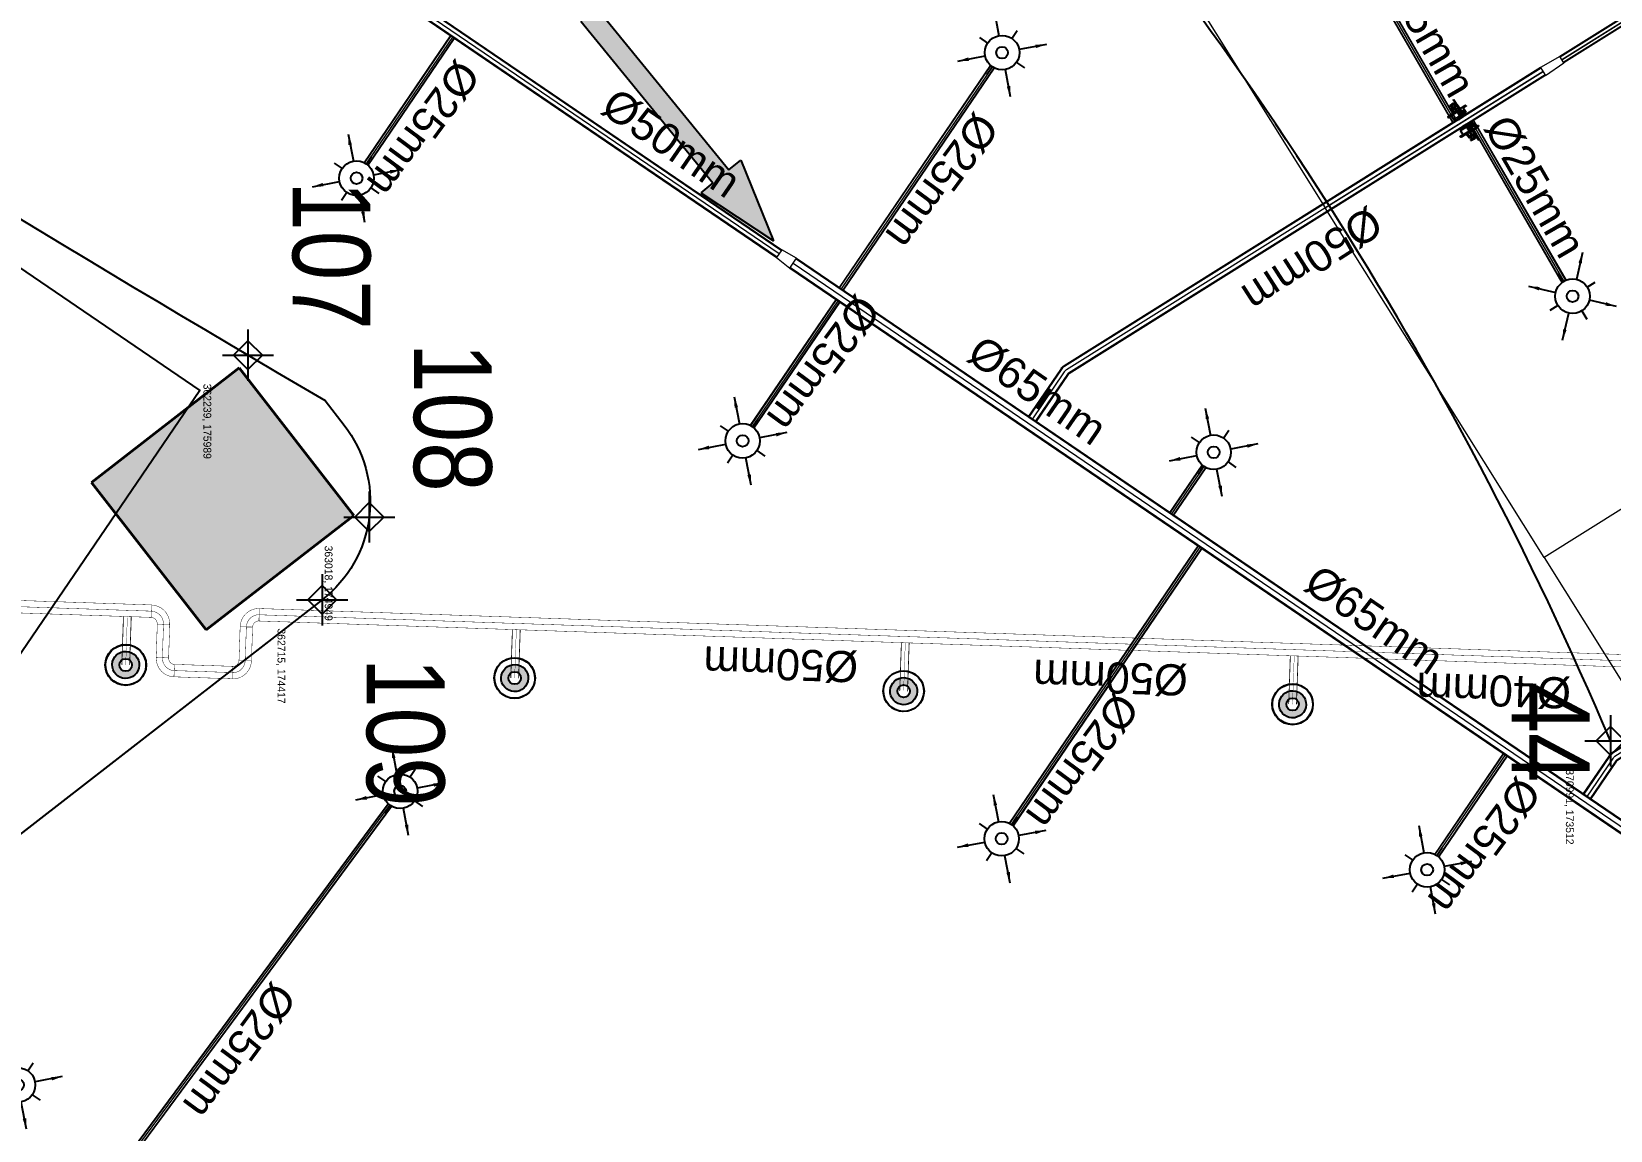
# Model space of a CAD drawing. Header units: inches. Extents: x 257070 to 799932, y -17980 to 269260.
# Drawn here: x 360849 to 370991, y 171008 to 178067 of the extents above; entities that cross this region are included whole.
import ezdxf

# ---------------------------------------------------------------- set-up
doc = ezdxf.new("R2010")
doc.units = ezdxf.units.IN
doc.header["$MEASUREMENT"] = 0
doc.header["$PDMODE"] = 99
doc.header["$PDSIZE"] = 100
for name, color, linetype, lineweight in [('0-AES-DIM', 7, 'Continuous', 5), ('0-AES-F-SPRINKLER PIPE', 10, 'Continuous', 15), ('0-aes-FF-Sprinkler Header', 5, 'Continuous', 0), ('07--DIM-2', 2, 'Continuous', 25), ('E--CONCRETE-4', 4, 'Continuous', 40), ('E--CONCRETE-SHADE', 253, 'Continuous', 20), ('Q--PARKING', 253, 'Continuous', 13)]:
    doc.layers.add(name, color=color, linetype=linetype, lineweight=lineweight)
for name, color, linetype in [('0-AES-F-SPRINKLER', 10, 'Continuous'), ('0-aes-ff Nozzel', 30, 'Continuous'), ('0-aes-water curtan pipe', 200, 'Continuous'), ('2 wheeler barrier', 170, 'Continuous'), ('basement1_AP$0$A-_ROAD----_E-_-', 2, 'Continuous'), ('DSP_MISCELANEOUS', 252, 'Continuous'), ('DSP_TREE CO-ORDINATES', 206, 'Continuous'), ('RETAIL', 40, 'Continuous'), ('ROAD', 8, 'Continuous')]:
    doc.layers.add(name, color=color, linetype=linetype)
doc.layers.add('CORE - G', color=7, linetype='Continuous', lineweight=9, true_color=0xf4e08b)
doc.styles.get("Standard").update_dxf_attribs({"font": 'arial.ttf'})
doc.styles.add('TEXT style 175', font='GOTHIC.TTF')
doc.styles.add('TEXT style 200', font='ARIALN.TTF')
doc.styles.add('TEXT style 75', font='ARIALN.TTF')
doc.dimstyles.new('75', dxfattribs={"dimscale": 1.5, "dimtxt": 200, "dimasz": 113, "dimexe": 113, "dimexo": 0, "dimgap": 25, "dimtad": 0, "dimdec": 0, "dimrnd": 5, "dimzin": 0, "dimdsep": 46, "dimtxsty": 'TEXT style 75', "dimblk": 'ARCHTICK', "dimcen": 0.09, "dimdle": 113, "dimclrd": 8, "dimclre": 8, "dimclrt": 256, "dimadec": 0, "dimazin": 0, "dimtfac": 1, "dimtdec": 0, "dimtofl": 0, "dimtmove": 1, "dimatfit": 3, "dimldrblk": 'OPEN90', "dimfxl": 0, "dimtolj": 1, "dimtzin": 0, "dimarcsym": 0})
doc.dimstyles.new('ISO-25', dxfattribs={"dimtxt": 2.5, "dimasz": 2.5, "dimexe": 1.25, "dimexo": 0.625, "dimtad": 1, "dimtxsty": 'Standard', "dimcen": 2.5, "dimadec": 0, "dimazin": 0, "dimtfac": 1, "dimtmove": 0, "dimatfit": 3, "dimfxl": 1, "dimarcsym": 0})

# ---------------------------------------------------------------- blocks, each defined once
blk = doc.blocks.new('_ArchTick')
at = {"color": 0, "linetype": 'ByBlock', "const_width": 0.15}
blk.add_lwpolyline([(-0.5, -0.5), (0.5, 0.5)], dxfattribs=at)
blk = doc.blocks.new('*D262')
at = {"layer": '07--DIM-2', "color": 251, "lineweight": -2, "ltscale": 1000, "transparency": 16777216}
for p, q in [((362336, 183080), (361016, 180993)), ((363331, 182317), (362180, 183045)), ((359014, 177828), (360334, 179915)), ((360129, 177256), (358979, 177984))]:
    blk.add_line(p, q, dxfattribs=at)
at = {"layer": 'DEFPOINTS', "color": 0, "ltscale": 1000, "transparency": 16777216}
for p in [(362276, 182984), (363331, 182317, 0), (360129, 177256, 0)]:
    blk.add_point(p, dxfattribs=at)
at = {"layer": '07--DIM-2', "color": 251, "lineweight": -2, "ltscale": 1000, "transparency": 16777216, "xscale": 350, "yscale": 350, "zscale": 350}
for p, rotation in [((362276, 182984), 57.68127634210262), ((359074, 177924), 237.6812763421026)]:
    blk.add_blockref('_ArchTick', p, dxfattribs=dict(at, rotation=rotation))
at = {"layer": '07--DIM-2', "ltscale": 1000, "transparency": 16777216, "insert": (360675, 180454), "char_height": 500, "attachment_point": 5, "rotation": 240, "style": 'TEXT style 75'}
blk.add_mtext('\\A1;6000', dxfattribs=at)
blk = doc.blocks.new('_Open90')
at = {"color": 0, "linetype": 'ByBlock', "lineweight": -2}
for p, q in [((-0.5, 0.5), (0, 0)), ((0, 0), (-1, 0)), ((0, 0), (-0.5, -0.5))]:
    blk.add_line(p, q, dxfattribs=at)
blk = doc.blocks.new('basement1_AP$0$AR-DIR-A')
h = blk.add_hatch()
h.set_pattern_fill('ANSI31', color=8)
h.paths.add_polyline_path([(158, -458), (26, -458), (26, -1800), (-74, -1800), (92, -2335), (258, -1800), (158, -1800)])
at = {"layer": 'DSP_MISCELANEOUS', "color": 8}
for p, q in [((158, -458), (26, -458)), ((26, -458), (26, -1800)), ((158, -458), (158, -1800)), ((26, -1800), (-74, -1800)), ((-74, -1800), (92, -2335)), ((258, -1800), (92, -2335)), ((158, -1800), (258, -1800))]:
    blk.add_line(p, q, dxfattribs=at)
blk = doc.blocks.new('*U469')
at = {"layer": 'DSP_TREE CO-ORDINATES', "color": 162}
for p, q in [((0, -329), (0, 329)), ((-329, 0), (329, 0))]:
    blk.add_line(p, q, dxfattribs=at)
at = {"layer": 'DSP_TREE CO-ORDINATES', "color": 162, "ltscale": 3.5}
blk.add_lwpolyline([(-185, 0), (0, 185), (185, 0), (0, -184), (-185, 0)], dxfattribs=at)
at = {"layer": 'DEFPOINTS', "style": 'TEXT style 175'}
blk.add_attdef('CORDINATE', (367, -572), '', height=100, dxfattribs=at)
at = {"layer": 'DSP_TREE CO-ORDINATES', "color": 164, "style": 'TEXT style 200'}
blk.add_attdef('NO.', (-739, -1267), '', height=1000, dxfattribs=at)
blk = doc.blocks.new('*U392')
at = {"layer": 'DSP_TREE CO-ORDINATES', "color": 162}
for p, q in [((0, -329), (0, 329)), ((-329, 0), (329, 0))]:
    blk.add_line(p, q, dxfattribs=at)
at = {"layer": 'DSP_TREE CO-ORDINATES', "color": 162, "ltscale": 3.5}
blk.add_lwpolyline([(-185, 0), (0, 185), (185, 0), (0, -184), (-185, 0)], dxfattribs=at)
at = {"layer": 'DEFPOINTS', "style": 'TEXT style 175'}
blk.add_attdef('CORDINATE', (367, -572), '', height=100, dxfattribs=at)
at = {"layer": 'DSP_TREE CO-ORDINATES', "color": 164, "style": 'TEXT style 200'}
blk.add_attdef('NO.', (-2236, 573), '', height=1000, dxfattribs=at)
blk = doc.blocks.new('*U393')
at = {"layer": 'DSP_TREE CO-ORDINATES', "color": 162}
for p, q in [((0, -329), (0, 329)), ((-329, 0), (329, 0))]:
    blk.add_line(p, q, dxfattribs=at)
at = {"layer": 'DSP_TREE CO-ORDINATES', "color": 162, "ltscale": 3.5}
blk.add_lwpolyline([(-185, 0), (0, 185), (185, 0), (0, -184), (-185, 0)], dxfattribs=at)
at = {"layer": 'DEFPOINTS', "style": 'TEXT style 175'}
blk.add_attdef('CORDINATE', (367, -572), '', height=100, dxfattribs=at)
at = {"layer": 'DSP_TREE CO-ORDINATES', "color": 164, "style": 'TEXT style 200'}
blk.add_attdef('NO.', (-2236, 573), '', height=1000, dxfattribs=at)
blk = doc.blocks.new('*U394')
at = {"layer": 'DSP_TREE CO-ORDINATES', "color": 162}
for p, q in [((0, -329), (0, 329)), ((-329, 0), (329, 0))]:
    blk.add_line(p, q, dxfattribs=at)
at = {"layer": 'DSP_TREE CO-ORDINATES', "color": 162, "ltscale": 3.5}
blk.add_lwpolyline([(-185, 0), (0, 185), (185, 0), (0, -184), (-185, 0)], dxfattribs=at)
at = {"layer": 'DEFPOINTS', "style": 'TEXT style 175'}
blk.add_attdef('CORDINATE', (367, -572), '', height=100, dxfattribs=at)
at = {"layer": 'DSP_TREE CO-ORDINATES', "color": 164, "style": 'TEXT style 200'}
blk.add_attdef('NO.', (747, 573), '', height=1000, dxfattribs=at)
blk = doc.blocks.new('A$C3CA070F1')
at = {"layer": '0-AES-F-SPRINKLER'}
h = blk.add_hatch(dxfattribs=at)
h.set_pattern_fill('ANSI31', color=3, scale=0.196883, angle=-34.2335, style=0)
h.set_pattern_definition([(100.766483, (49937.1607, 174049.7081), (1.474466316, 0.280375668), [])])
edge = h.paths.add_edge_path()
edge.add_line((-1, 85), (-1, 84))
edge.add_line((-1, 84), (-6, 84))
edge.add_ellipse((-7, 82), major_axis=(-1.42, -0.27), ratio=1, start_angle=257, end_angle=315)
edge.add_line((-8, 83), (-15, 72))
edge.add_ellipse((-12, 70), major_axis=(-4.25, -0.81), ratio=1, start_angle=-45, end_angle=45)
edge.add_line((-14, 66), (14, 47))
edge.add_line((14, 47), (13, 46))
edge.add_line((13, 46), (-15, 65))
edge.add_ellipse((-12, 70), major_axis=(-5.52, -1.05), ratio=1, start_angle=-45, end_angle=45, ccw=False)
edge.add_line((-16, 73), (-9, 84))
edge.add_ellipse((-7, 82), major_axis=(-2.69, -0.51), ratio=1, start_angle=257, end_angle=315, ccw=False)
edge.add_line((-6, 85), (-1, 85))
h = blk.add_hatch(dxfattribs=at)
h.set_pattern_fill('ANSI31', color=3, scale=0.196883, angle=-124.2335, style=0)
h.set_pattern_definition([(190.766483, (49937.1607, 174049.7081), (-0.280375668, 1.474466316), [])])
edge = h.paths.add_edge_path()
edge.add_line((-1, 54), (7, 48))
edge.add_line((7, 48), (8, 49))
edge.add_line((8, 49), (0, 55))
edge.add_ellipse((-2, 52), major_axis=(-0.69, 3.63), ratio=1, start_angle=315, end_angle=405)
edge.add_line((-6, 54), (-14, 41))
edge.add_ellipse((-11, 39), major_axis=(-0.69, 3.63), ratio=1, start_angle=45, end_angle=135)
edge.add_line((-13, 36), (-9, 33))
edge.add_ellipse((-10, 32), major_axis=(-0.27, 1.42), ratio=1, start_angle=225, end_angle=315, ccw=False)
edge.add_line((-9, 31), (-10, 30))
edge.add_line((-10, 30), (-8, 29))
edge.add_line((-8, 29), (-7, 30))
edge.add_ellipse((-10, 32), major_axis=(-3.3, -0.63), ratio=1, start_angle=135, end_angle=225)
edge.add_line((-8, 35), (-12, 38))
edge.add_ellipse((-11, 39), major_axis=(-1.75, -0.33), ratio=1, start_angle=-45, end_angle=45, ccw=False)
edge.add_line((-13, 40), (-4, 53))
edge.add_ellipse((-2, 52), major_axis=(-1.75, -0.33), ratio=1, start_angle=225, end_angle=315, ccw=False)
at = {"layer": '0-AES-F-SPRINKLER', "color": 3}
for p, q in [((-98, 39), (-97, 43)), ((-98, 38), (-98, 39)), ((-98, 39), (-98, 39)), ((-98, 39), (-98, 39)), ((-98, 37), (-98, 38)), ((-98, 38), (-98, 38)), ((-98, 38), (-98, 38)), ((-98, 38), (-98, 38)), ((-98, 38), (-98, 38)), ((-98, 38), (-98, 38)), ((-98, 38), (-98, 38)), ((-98, 38), (-98, 38)), ((-98, 38), (-98, 38)), ((-98, 38), (-98, 38)), ((-96, 37), (-98, 37)), ((-98, 37), (-98, 37)), ((-98, 37), (-98, 37)), ((-98, 37), (-98, 37)), ((-98, 37), (-98, 37)), ((-98, 37), (-98, 37)), ((-98, 37), (-98, 37)), ((-98, 37), (-98, 37)), ((-98, 37), (-98, 37)), ((-98, 37), (-98, 37)), ((-98, 37), (-98, 37)), ((-98, 37), (-98, 37)), ((-98, 37), (-98, 37)), ((-98, 37), (-98, 37)), ((-98, 37), (-98, 37)), ((-98, 37), (-98, 37)), ((-98, 37), (-98, 37)), ((-97, 37), (-98, 37)), ((-98, 37), (-98, 37)), ((-98, 37), (-98, 37)), ((-98, 37), (-98, 37)), ((-98, 37), (-98, 37)), ((-98, 37), (-98, 37)), ((-98, 37), (-98, 37)), ((-98, 37), (-98, 37)), ((-98, 37), (-98, 37)), ((-98, 37), (-98, 37)), ((-98, 37), (-98, 37)), ((-98, 37), (-98, 37)), ((-98, 37), (-98, 37)), ((-98, 37), (-98, 37)), ((-97, 45), (-79, 71)), ((-96, 40), (-97, 40)), ((-97, 40), (-97, 40)), ((-97, 40), (-97, 40)), ((-97, 40), (-97, 39)), ((-97, 39), (-97, 39)), ((-97, 39), (-97, 39)), ((-97, 39), (-97, 39)), ((-97, 39), (-97, 39)), ((-97, 39), (-97, 39)), ((-97, 39), (-97, 39)), ((-97, 39), (-97, 39)), ((-97, 39), (-97, 38)), ((-97, 38), (-97, 38)), ((-97, 38), (-97, 38)), ((-97, 38), (-97, 38)), ((-97, 38), (-97, 38)), ((-97, 38), (-97, 38)), ((-97, 38), (-97, 38)), ((-97, 38), (-97, 38)), ((-97, 38), (-97, 38)), ((-97, 38), (-97, 38)), ((-97, 38), (-97, 38)), ((-97, 38), (-97, 37)), ((-97, 37), (-97, 37)), ((-97, 37), (-97, 37)), ((-97, 37), (-97, 37)), ((-95, 46), (-96, 42)), ((-96, 42), (-96, 42)), ((-96, 42), (-96, 41)), ((-96, 41), (-96, 41)), ((-96, 41), (-96, 41)), ((-96, 41), (-96, 41)), ((-96, 41), (-96, 41)), ((-96, 41), (-96, 41)), ((-96, 41), (-96, 41)), ((-96, 41), (-96, 41)), ((-96, 41), (-96, 41)), ((-96, 41), (-96, 40)), ((-96, 40), (-96, 40)), ((-96, 40), (-96, 40)), ((-96, 40), (-96, 40)), ((-96, 40), (-96, 40)), ((-95, 37), (-96, 37)), ((-96, 37), (-96, 37)), ((-96, 37), (-96, 37)), ((-96, 37), (-96, 37)), ((-96, 37), (-96, 37)), ((-94, 38), (-95, 38)), ((-95, 38), (-95, 38)), ((-95, 38), (-95, 38)), ((-95, 38), (-95, 38)), ((-95, 38), (-95, 38)), ((-95, 38), (-95, 38)), ((-95, 38), (-95, 38)), ((-95, 38), (-95, 38)), ((-95, 38), (-95, 38)), ((-95, 38), (-95, 37)), ((-95, 37), (-95, 37)), ((-95, 37), (-95, 37)), ((-95, 37), (-95, 37)), ((-95, 37), (-95, 37)), ((-95, 37), (-95, 37)), ((-95, 37), (-95, 37)), ((-95, 37), (-95, 37)), ((-95, 37), (-95, 37)), ((-95, 37), (-95, 37)), ((-95, 37), (-95, 37)), ((-95, 37), (-95, 37)), ((-95, 37), (-95, 37)), ((-95, 37), (-95, 37)), ((-95, 37), (-95, 37)), ((-95, 37), (-95, 37)), ((-95, 37), (-95, 37)), ((-94, 88), (-93, 90)), ((-72, 73), (-94, 88)), ((-94, 43), (-94, 48)), ((-93, 43), (-94, 43)), ((-94, 43), (-94, 43)), ((-94, 43), (-94, 43)), ((-94, 43), (-94, 43)), ((-94, 43), (-94, 43)), ((-94, 43), (-94, 41)), ((-94, 43), (-94, 43)), ((-94, 43), (-94, 43)), ((-94, 43), (-94, 43)), ((-94, 43), (-94, 43)), ((-94, 43), (-94, 43)), ((-94, 43), (-94, 43)), ((-94, 43), (-94, 43)), ((-94, 43), (-94, 43)), ((-94, 43), (-94, 43)), ((-94, 43), (-94, 43)), ((-94, 43), (-94, 43)), ((-94, 41), (-94, 41)), ((-94, 41), (-94, 41)), ((-94, 41), (-94, 41)), ((-94, 41), (-94, 41)), ((-94, 41), (-94, 41)), ((-94, 41), (-94, 41)), ((-94, 41), (-94, 41)), ((-94, 41), (-94, 40)), ((-94, 40), (-94, 40)), ((-94, 40), (-94, 40)), ((-94, 40), (-94, 40)), ((-94, 40), (-94, 40)), ((-94, 40), (-94, 40)), ((-94, 40), (-94, 40)), ((-94, 40), (-94, 40)), ((-94, 40), (-94, 39)), ((-94, 39), (-94, 39)), ((-94, 39), (-94, 39)), ((-94, 39), (-94, 39)), ((-94, 39), (-94, 39)), ((-94, 39), (-94, 39)), ((-94, 39), (-94, 39)), ((-94, 39), (-94, 39)), ((-94, 39), (-94, 38)), ((-93, 90), (-59, 67)), ((-93, 47), (-93, 49)), ((-91, 47), (-93, 43)), ((-93, 46), (-93, 47)), ((-92, 46), (-93, 46)), ((-93, 46), (-93, 46)), ((-93, 46), (-93, 46)), ((-93, 46), (-93, 46)), ((-93, 46), (-93, 46)), ((-93, 46), (-93, 46)), ((-93, 46), (-93, 46)), ((-93, 46), (-93, 46)), ((-93, 46), (-93, 46)), ((-93, 46), (-93, 46)), ((-93, 46), (-93, 46)), ((-93, 46), (-93, 46)), ((-93, 46), (-93, 46)), ((-93, 46), (-93, 46)), ((-93, 46), (-93, 46)), ((-93, 46), (-93, 46)), ((-93, 46), (-93, 46)), ((-93, 46), (-93, 46)), ((-93, 46), (-93, 46)), ((-93, 46), (-93, 46)), ((-91, 42), (-93, 43)), ((-93, 43), (-93, 43)), ((-93, 43), (-93, 43)), ((-93, 43), (-93, 43)), ((-93, 43), (-93, 43)), ((-93, 43), (-93, 43)), ((-93, 43), (-93, 43)), ((-93, 43), (-93, 43)), ((-93, 43), (-93, 43)), ((-93, 43), (-93, 43)), ((-93, 43), (-93, 43)), ((-93, 43), (-93, 43)), ((-93, 43), (-93, 43)), ((-93, 43), (-93, 43)), ((-93, 43), (-93, 43)), ((-93, 43), (-93, 43)), ((-93, 43), (-93, 43)), ((-93, 43), (-93, 43)), ((-93, 43), (-93, 43)), ((-93, 43), (-93, 43)), ((-93, 43), (-93, 43)), ((-93, 43), (-93, 43)), ((-93, 43), (-93, 43)), ((-85, 66), (-92, 55)), ((-90, 50), (-92, 46)), ((-92, 46), (-92, 46)), ((-92, 46), (-92, 46)), ((-92, 46), (-92, 46)), ((-92, 46), (-92, 46)), ((-92, 46), (-92, 46)), ((-90, 47), (-91, 47)), ((-90, 43), (-91, 42)), ((-91, 42), (-91, 42)), ((-91, 42), (-91, 42)), ((-91, 42), (-91, 42)), ((-91, 42), (-91, 42)), ((-91, 42), (-91, 42)), ((-91, 42), (-91, 42)), ((-91, 42), (-91, 42)), ((-91, 42), (-91, 42)), ((-91, 42), (-91, 42)), ((-91, 42), (-91, 42)), ((-91, 42), (-91, 42)), ((-91, 42), (-91, 42)), ((-91, 42), (-91, 42)), ((-91, 42), (-91, 42)), ((-91, 42), (-91, 42)), ((-88, 57), (-90, 49)), ((-89, 54), (-90, 51)), ((-90, 50), (-90, 50)), ((-88, 47), (-90, 43)), ((-90, 47), (-88, 47)), ((-90, 43), (-90, 43)), ((-90, 43), (-90, 43)), ((-90, 43), (-90, 43)), ((-89, 55), (-89, 55)), ((-88, 46), (-88, 47)), ((-87, 59), (-87, 59)), ((-87, 59), (-87, 59)), ((-86, 57), (-87, 49)), ((-87, 49), (-83, 28)), ((-85, 58), (-85, 58)), ((-77, 43), (-85, 49)), ((-83, 28), (-60, 9)), ((-77, 70), (-82, 63)), ((-80, 66), (-82, 67)), ((-45, 31), (-81, -23)), ((-78, 63), (-80, 65)), ((-79, 71), (-77, 70)), ((-71, 26), (-79, 31)), ((-57, 13), (-79, 28)), ((-70, 64), (-78, 63)), ((-78, -29), (-40, 27)), ((-69, 55), (-75, 59)), ((-66, 54), (-74, 42)), ((-74, 42), (-71, 26)), ((-73, 44), (-71, 43)), ((-69, 47), (-72, 43)), ((-71, 43), (-70, 43)), ((-71, 26), (-55, 15)), ((-70, 43), (-66, 49)), ((-66, 50), (-68, 52)), ((-61, 65), (-67, 69)), ((-62, 66), (-67, 65)), ((-50, 57), (-66, 54)), ((-66, 49), (-66, 50)), ((-47, 28), (-63, 40)), ((-59, 67), (-61, 65)), ((-57, 67), (-60, 66)), ((-60, 44), (-42, 32)), ((-50, 57), (-58, 62)), ((-19, 46), (-57, 67)), ((-17, 37), (-55, 63)), ((-29, 42), (-50, 57)), ((-13, 9), (-45, 31)), ((-36, 42), (-44, 30)), ((-43, 33), (-35, 46)), ((-39, -30), (-13, 9)), ((-37, 25), (-28, 38)), ((-35, 41), (-36, 42)), ((-32, 32), (-35, 39)), ((-30, 52), (-16, 73)), ((-29, 20), (-17, 37)), ((-28, 38), (-26, 40)), ((-21, 32), (-28, 37)), ((-23, 16), (-12, 33)), ((-1, 26), (-23, -9)), ((-22, 15), (-12, 31)), ((-9, 32), (-21, 14)), ((2, 24), (-20, -11)), ((-20, -8), (-1, 22)), ((-17, 37), (-19, 46)), ((-19, 13), (-10, 29)), ((-7, 30), (-18, 12)), ((-17, 37), (-17, 37)), ((4, 22), (-17, -13)), ((-17, -10), (1, 20)), ((-16, 73), (-9, 84)), ((-16, 11), (-7, 27)), ((-8, 83), (-15, 72)), ((13, 46), (-15, 65)), ((-4, 28), (-15, 10)), ((-1, 84), (-14, 66)), ((-14, 66), (14, 47)), ((-6, 54), (-14, 41)), ((-12, 33), (-14, 33)), ((-14, -15), (7, 20)), ((-14, -12), (4, 18)), ((-13, 40), (-4, 53)), ((-13, 36), (-9, 33)), ((-13, 9), (-4, 24)), ((-2, 34), (-12, 41)), ((-8, 35), (-12, 38)), ((-12, 31), (-12, 33)), ((-9, 32), (-12, 31)), ((7, 16), (-11, -13)), ((-10, 29), (-9, 32)), ((-9, 31), (-10, 30)), ((-7, 30), (-10, 29)), ((-10, 30), (-8, 29)), ((9, 17), (-10, -14)), ((-9, -13), (9, 13)), ((-8, 29), (-7, 30)), ((8, 49), (-7, 27)), ((-7, 27), (-7, 30)), ((-4, 28), (-7, 27)), ((-6, 85), (-1, 85)), ((-1, 84), (-6, 84)), ((5, 44), (-5, 51)), ((-4, 24), (-4, 28)), ((-1, 26), (-4, 24)), ((-1, 85), (-1, 84)), ((-1, 54), (7, 48)), ((13, 46), (-1, 25)), ((-1, 22), (-1, 26)), ((2, 24), (-1, 22)), ((8, 49), (0, 55)), ((1, 20), (2, 24)), ((4, 22), (1, 20)), ((4, 18), (4, 22)), ((7, 20), (4, 18)), ((7, 48), (8, 49)), ((7, 16), (7, 20)), ((9, 17), (7, 16)), ((9, 15), (9, 17)), ((14, 47), (13, 46)), ((-82, -25), (-80, -30)), ((-80, -30), (-78, -29)), ((-66, -11), (-39, -30)), ((-23, -7), (-23, -9)), ((-23, -9), (-20, -8)), ((-20, -8), (-20, -11)), ((-20, -11), (-17, -10)), ((-17, -10), (-17, -13)), ((-17, -13), (-14, -12)), ((-14, -12), (-14, -15)), ((-14, -15), (-11, -13)), ((-11, -13), (-11, -14)), ((-11, -14), (-11, -14))]:
    blk.add_line(p, q, dxfattribs=at)
for centre, major_axis, start_param, end_param in [((-95, 43), (-0.41, 2.13), 0.784914, 1.034983), ((-95, 43), (-2.74, -0.52), -0.560204, -0.324923), ((-93, 46), (-0.51, 2.68), 0.787914, 1.247507), ((-93, 48), (-1.75, -0.33), -0.775969, -0.160442), ((-91, 54), (-0.29, 1.52), 0.785398, 2.356194), ((-92, 49), (-0.33, 1.74), 0.791774, 1.412986), ((-89, 55), (-0.103, 0.54), 0.916881, 1.969618), ((-93, 51), (-3.09, -0.59), 2.526084, 2.789089), ((-95, 50), (-5.72, -1.09), 2.374727, 2.798549), ((-91, 55), (-0.33, 1.74), 4.197625, 4.773282), ((-84, 57), (-3.79, -0.72), -0.784768, -0.363877), ((-93, 50), (-5.72, -1.09), 2.377207, 2.798549), ((-80, 54), (-1.57, 8.26), 0.010205, 0.785398), ((-84, 56), (-0.35, 1.85), 0.785501, 1.132999), ((-83, 65), (-1.52, -0.29), 3.926991, 5.497787), ((-80, 54), (-5.9, -1.12), 4.155645, 5.497787), ((-80, 54), (-8.26, -1.57), 4.155621, 4.722594), ((-75, 68), (-8.26, -1.57), 1.014052, 3.151797), ((-75, 63), (-2.79, -0.53), -0.113999, 0.093951), ((-75, 68), (-1.12, 5.9), 2.584882, 5.497787), ((-75, 46), (-0.53, 2.79), 2.356194, 3.926991), ((-75, 68), (-1.57, 8.26), 4.722594, 5.497787), ((-70, 53), (-2.79, -0.53), 2.356194, 3.926991), ((-65, 44), (-3.72, -0.71), -0.403281, 1.321745), ((-65, 44), (-0.71, 3.72), 4.96144, 6.686466), ((-65, 37), (-0.56, 2.96), 5.497794, 6.034125), ((-59, 47), (-2.96, -0.56), 0.24906, 0.785391), ((-60, 60), (-2.83, -0.54), 3.926991, 4.712389), ((-33, 40), (-0.45, 2.36), 0.803442, 1.867502), ((-30, 39), (-2.79, -0.53), 2.356194, 3.926991), ((-24, 39), (-0.53, 2.79), 5.497787, 7.068583), ((-12, 70), (-5.52, -1.05), -0.785398, 0.785398), ((-15, 35), (-0.54, 2.83), 0.785398, 3.403392), ((-12, 70), (-4.25, -0.81), -0.785398, 0.785398), ((-11, 39), (-0.69, 3.63), 0.785398, 2.356194), ((-11, 39), (-1.75, -0.33), -0.785398, 0.785398), ((-7, 82), (-2.69, -0.51), 4.485496, 5.497787), ((-10, 32), (-0.27, 1.42), 3.926991, 5.497787), ((-7, 82), (-1.42, -0.27), 4.485496, 5.497787), ((-10, 32), (-3.3, -0.63), 2.356194, 3.926991), ((-2, 52), (-0.69, 3.63), 5.497787, 7.068583), ((-2, 52), (-1.75, -0.33), 3.926991, 5.497787), ((6, 14), (-0.54, 2.83), 3.926991, 4.712389), ((-79, -24), (-0.51, 2.69), 0.785398, 1.797689), ((-11, -11), (-2.83, -0.54), 1.570796, 2.356194)]:
    blk.add_ellipse(centre, major_axis=major_axis, ratio=1, start_param=start_param, end_param=end_param, dxfattribs=at)
at = {"layer": '0-AES-F-SPRINKLER', "color": 3, "extrusion": (0, 0, -1)}
for centre, major_axis, start_param, end_param in [((-86, 47), (-0.53, 2.79), -0.113999, 0.785398), ((-77, 34), (-0.54, 2.83), 3.926991, 4.712389)]:
    blk.add_ellipse(centre, major_axis=major_axis, ratio=1, start_param=start_param, end_param=end_param, dxfattribs=at)
blk = doc.blocks.new('*U701')
at = {"layer": '0-aes-FF-Sprinkler Header', "color": 1, "const_width": 5}
for points in [[(12087231, -3664419), (12087541, -3664419)], [(12087231, -3664469), (12087541, -3664469)]]:
    blk.add_lwpolyline(points, dxfattribs=at)
at = {"layer": '0-aes-FF-Sprinkler Header', "color": 8, "const_width": 2}
blk.add_lwpolyline([(12087231, -3664444), (12087541, -3664444)], dxfattribs=at)
blk = doc.blocks.new('Nozzel')
at = {"transparency": 33554585}
h = blk.add_hatch(color=30, dxfattribs=at)
h.dxf.hatch_style = 1
edge = h.paths.add_edge_path()
edge.add_ellipse((-1664094, 224269), major_axis=(0.9, 87), ratio=1, start_angle=0, end_angle=360)
edge = h.paths.add_edge_path(flags=16)
edge.add_arc((-1664094, 224269), 40, 0, 360)
blk.add_circle((-1664094, 224269), 40)
at = {"layer": '0-AES-F-SPRINKLER', "color": 13}
blk.add_circle((-1664094, 224269), 131, dxfattribs=at)
for major_axis, start_param, end_param in [((1, 130), 1.575618, 7.858803), ((0.9, 87), 1.580914353715009, 7.864099660894595)]:
    blk.add_ellipse((-1664094, 224269), major_axis=major_axis, ratio=1, start_param=start_param, end_param=end_param, dxfattribs=at)
at = {"layer": '0-AES-F-SPRINKLER PIPE', "lineweight": 30, "rotation": 180}
blk.add_blockref('*U701', (10423137, -3440175), dxfattribs=at)
blk = doc.blocks.new('*U717')
at = {"layer": '0-AES-F-SPRINKLER PIPE', "color": 200, "lineweight": 30, "const_width": 2.67}
for points in [[(-1770300, 113434), (-1770300, 101229)], [(-1770220, 113434), (-1770220, 101229)]]:
    blk.add_lwpolyline(points, dxfattribs=at)
at = {"layer": '0-AES-F-SPRINKLER PIPE', "color": 252, "lineweight": 30, "const_width": 2.67}
blk.add_lwpolyline([(-1770260, 113434), (-1770260, 101229)], dxfattribs=at)
blk = doc.blocks.new('*U721')
at = {"layer": '0-AES-F-SPRINKLER PIPE', "color": 200, "lineweight": 30, "const_width": 2.67}
for points in [[(-1770300, 101613), (-1770300, 101229)], [(-1770220, 101613), (-1770220, 101229)]]:
    blk.add_lwpolyline(points, dxfattribs=at)
at = {"layer": '0-AES-F-SPRINKLER PIPE', "color": 252, "lineweight": 30, "const_width": 2.67}
blk.add_lwpolyline([(-1770260, 101613), (-1770260, 101229)], dxfattribs=at)
blk = doc.blocks.new('*U719')
at = {"layer": '0-AES-F-SPRINKLER PIPE', "color": 200, "lineweight": 30, "const_width": 2.67}
for points in [[(-1770300, 101446), (-1770300, 101230)], [(-1770220, 101446), (-1770220, 101230)]]:
    blk.add_lwpolyline(points, dxfattribs=at)
at = {"layer": '0-AES-F-SPRINKLER PIPE', "color": 252, "lineweight": 30, "const_width": 2.67}
blk.add_lwpolyline([(-1770260, 101446), (-1770260, 101230)], dxfattribs=at)
blk = doc.blocks.new('A$C3B671B2F')
at = {"layer": '0-AES-F-SPRINKLER PIPE', "color": 200, "lineweight": 30, "const_width": 2.67}
for points in [[(1, 1, -0.414214), (121, 121, -0.414214)], [(81, 1, -0.414214), (121, 41, -0.414214)]]:
    blk.add_lwpolyline(points, format="xyb", dxfattribs=at)
for points in [[(121, 41), (121, 121)], [(81, 1), (1, 1)]]:
    blk.add_lwpolyline(points, dxfattribs=at)
at = {"layer": '0-AES-F-SPRINKLER PIPE', "color": 252, "lineweight": 30, "const_width": 2.67}
blk.add_lwpolyline([(41, 1, -0.414214), (121, 81)], format="xyb", dxfattribs=at)
blk = doc.blocks.new('*U720')
at = {"layer": '0-AES-F-SPRINKLER PIPE', "color": 200, "lineweight": 30, "const_width": 2.67}
for points in [[(-1770300, 101447), (-1770300, 101230)], [(-1770220, 101447), (-1770220, 101230)]]:
    blk.add_lwpolyline(points, dxfattribs=at)
at = {"layer": '0-AES-F-SPRINKLER PIPE', "color": 252, "lineweight": 30, "const_width": 2.67}
blk.add_lwpolyline([(-1770260, 101447), (-1770260, 101230)], dxfattribs=at)
blk = doc.blocks.new('*U603')
at = {"layer": '0-AES-F-SPRINKLER'}
for p, q in [((171672, 56809), (171672, 56871)), ((171562, 56699), (171500, 56699)), ((171783, 56699), (171845, 56699)), ((171672, 56588), (171672, 56526))]:
    blk.add_line(p, q, dxfattribs=at)
for radius in [111, 37.8]:
    blk.add_circle((171672, 56699), radius, dxfattribs=at)
at = {"layer": '0-AES-F-SPRINKLER PIPE'}
for points, override in [([(171468, 56903), (171594, 56777)], {"dimasz": 70, "dimtad": 0, "dimfxl": 13, "dimarcsym": 1}), ([(171877, 56903), (171751, 56777)], {"dimasz": 70, "dimtad": 0, "dimfxl": 13, "dimarcsym": 1}), ([(171468, 56494), (171594, 56620)], {"dimasz": 70, "dimtad": 0, "dimfxl": 13, "dimarcsym": 1}), ([(171877, 56494), (171751, 56620)], {"dimasz": 70, "dimgap": 0.625, "dimtad": 0, "dimfxl": 13, "dimarcsym": 1})]:
    blk.add_leader(points, dimstyle='ISO-25', override=override, dxfattribs=at)

msp = doc.modelspace()

# ---------------------------------------------------------------- hatches: boundary and pattern name
at = {"layer": 'E--CONCRETE-SHADE', "ltscale": 3.5}
h = msp.add_hatch(color=8, dxfattribs=at)
h.dxf.hatch_style = 1
h.paths.add_polyline_path([(361234, 175171.3), (361969.7, 174223.3), (362917.7, 174959.1), (362182, 175907.1)])

# ---------------------------------------------------------------- linework, layer by layer
at = {"layer": '0-AES-F-SPRINKLER PIPE', "ltscale": 1000}
for p, q in [((362985.2, 177224.5, 0), (363540.7, 178040.9, 0)), ((362987.9, 177223.1, 0), (363543.2, 178039.2, 0)), ((362998.6, 177216.6, 0), (363553.6, 178032.2, 0)), ((363008.5, 177209, 0), (363563.9, 178025.2, 0)), ((363010.8, 177207, 0), (363566.4, 178023.5, 0)), ((366038.7, 176424.1, 0), (367008.6, 177849.5, 0)), ((366041.1, 176422.4, 0), (367010.9, 177847.5, 0)), ((366051.5, 176415.3, 0), (367020.8, 177839.9, 0)), ((366061.8, 176408.3, 0), (367031.6, 177833.5, 0)), ((366064.3, 176406.6, 0), (367034.3, 177832.1, 0)), ((365465.4, 175536.8, 0), (366016.2, 176346.2, 0)), ((365468.1, 175535.4, 0), (366018.7, 176344.5, 0)), ((365478.9, 175528.9, 0), (366029, 176337.5, 0)), ((365488.8, 175521.3, 0), (366039.4, 176330.4, 0)), ((365491.1, 175519.3, 0), (366041.8, 176328.8, 0)), ((368157, 174972.3), (368367.9, 175282.3)), ((368159.5, 174970.6), (368370.2, 175280.3)), ((368169.8, 174963.6), (368380.1, 175272.7)), ((368180.2, 174956.6), (368390.9, 175266.2)), ((368182.7, 174954.9), (368393.6, 175264.9)), ((367129.5, 172981.4), (368346.9, 174770.5)), ((367132.2, 172980.1), (368349.4, 174768.8)), ((367143, 172973.6), (368359.7, 174761.8)), ((367152.9, 172966), (368370.1, 174754.8)), ((367155.2, 172964), (368372.6, 174753.1)), ((369862.5, 172781.8), (370307.8, 173436.2)), ((369865.1, 172780.4), (370310.3, 173434.6)), ((369875.9, 172773.9), (370320.6, 173427.5)), ((369885.8, 172766.3), (370331, 173420.5)), ((369888.1, 172764.3), (370333.4, 173418.8))]:
    msp.add_line(p, q, dxfattribs=at)
at = {"layer": '0-AES-F-SPRINKLER PIPE', "ltscale": 1000, "elevation": 0}
for points in [[(358271, 181663.1), (365651.3, 176641.1)], [(358285, 181683.7), (365665.4, 176661.7)], [(358287.8, 181687.9), (365668.2, 176665.9)], [(358254.1, 181638.2), (365634.4, 176616.3)], [(358256.9, 181642.4), (365637.2, 176620.4)], [(372663, 179157.6), (370664.9, 177906.7)], [(372665.2, 179154.2), (370667, 177903.3)], [(372675.8, 179137.3), (370677.6, 177886.3)], [(372686.4, 179120.3), (370688.2, 177869.4)], [(372688.5, 179116.9), (370690.4, 177866)], [(369382.7, 178510.1), (369976.4, 177482.7)], [(369385.5, 178511.3), (369979, 177484.3)], [(369396.6, 178516.9), (369989.6, 177491)], [(369407.1, 178523.8), (370000.2, 177497.6)], [(369409.5, 178525.6), (370002.7, 177499.2)], [(370099, 177488.7), (370691.9, 176462.7)], [(370109.6, 177495.3), (370703.1, 176468.4)], [(370112.1, 177496.9), (370705.9, 176469.5)], [(370085.8, 177480.4), (370679, 176454)], [(370088.4, 177482), (370681.4, 176455.9)], [(365741.5, 176579.7), (375830.4, 169714.7)], [(365759.8, 176606.6), (375848.6, 169741.6)], [(365763.1, 176611.5), (375852, 169746.5)], [(365719.8, 176547.9), (375808.7, 169682.9)], [(365723.2, 176552.8), (375812.1, 169687.8)]]:
    msp.add_lwpolyline(points, dxfattribs=at)
for points in [[(370542.6, 177837.2), (370574.4, 177786.3), (370690.4, 177866), (370665.8, 177907.2)], [(365668.2, 176665.9), (365634.4, 176616.3), (365719.8, 176547.9), (365763.1, 176611.5)]]:
    msp.add_lwpolyline(points, close=True, dxfattribs=at)
for points in [[(370542.6, 177837.2), (367481, 175920.4, 0.1038585), (367457.3, 175897.6), (367248.4, 175590.6)], [(370545.2, 177832.9), (367483.6, 175916.2, 0.1038585), (367461.4, 175894.8), (367252.5, 175587.8)], [(370558.5, 177811.7), (367496.9, 175895, 0.1038585), (367482.1, 175880.8), (367273.2, 175573.7)], [(370571.8, 177790.6), (367510.2, 175873.8, 0.1038585), (367502.8, 175866.7), (367293.8, 175559.7)], [(370574.4, 177786.3), (367512.8, 175869.6, 0.1038585), (367506.9, 175863.9), (367298, 175556.9)], [(372887, 174615.2), (371004.1, 173436.4, 0.1038585), (370980.4, 173413.6), (370811.8, 173165.8)], [(372889.5, 174610.9), (371006.8, 173432.1, 0.1038585), (370984.6, 173410.8), (370816, 173163)], [(372902, 174589.2), (371020, 173411, 0.1038585), (371005.2, 173396.7), (370836.6, 173149)], [(372914.6, 174567.5), (371033.3, 173389.8, 0.1038585), (371025.9, 173382.6), (370857.3, 173134.9)], [(372917.1, 174563.2), (371035.9, 173385.5, 0.1038585), (371030, 173379.8), (370861.4, 173132.1)]]:
    msp.add_lwpolyline(points, format="xyb", dxfattribs=at)
at = {"layer": '0-AES-F-SPRINKLER PIPE', "ltscale": 1000}
for points in [[(360968, 170169.9), (363138.4, 173107.4)], [(360970.5, 170168.2), (363140.5, 173105.3)], [(360980.9, 170161.2), (363150.2, 173097.3)], [(360991.2, 170154.2), (363160.6, 173090.5)], [(360993.7, 170152.5), (363163.3, 173089)]]:
    msp.add_lwpolyline(points, dxfattribs=at)
at = {"layer": '2 wheeler barrier', "color": 8, "const_width": 100, "elevation": 0}
msp.add_lwpolyline([(375316.6, 176976.7, 0.1826811), (361068.4, 191137.2)], format="xyb", dxfattribs=at)
at = {"layer": 'basement1_AP$0$A-_ROAD----_E-_-', "color": 8}
msp.add_line((362714.7, 174416.8, 0), (356694.7, 169744.4, 0), dxfattribs=at)
for centre, radius, start, end in [((454739.1, 332375.8, 0), 181695.3, 235.97937, 239.577452), ((349260.2, 164281.2, 0), 23609.7, 23.01425, 41.96601)]:
    msp.add_arc(centre, radius, start, end, dxfattribs=at)
at = {"layer": 'CORE - G', "color": 8, "ltscale": 25, "elevation": 0}
for points in [[(370677.6, 177886.3), (373566.7, 179695), (372160.5, 181941.2), (367752.9, 179181.8), (369159.1, 176935.7), (370558.5, 177811.7)], [(370677.6, 177886.3), (373566.7, 179695), (374972.9, 177448.9), (370565.4, 174689.6), (369159.1, 176935.7), (370558.5, 177811.7)]]:
    msp.add_lwpolyline(points, dxfattribs=at)
msp.add_lwpolyline([(376379.1, 175202.8), (374972.9, 177448.9), (370565.4, 174689.6), (371971.6, 172443.4)], close=True, dxfattribs=at)
at = {"layer": 'E--CONCRETE-4', "color": 8, "ltscale": 10}
for p, q in [((362182, 175907.1, 0), (361234, 175171.3, 0)), ((362917.7, 174959.1, 0), (362182, 175907.1, 0)), ((361234, 175171.3, 0), (361969.7, 174223.3, 0)), ((361969.7, 174223.3, 0), (362917.7, 174959.1, 0))]:
    msp.add_line(p, q, dxfattribs=at)
at = {"layer": 'Q--PARKING', "color": 8}
msp.add_arc((349460.5, 165209, 0), 30508.1, 24.0696, 65.49821, dxfattribs=at)
at = {"layer": 'RETAIL', "color": 8, "elevation": 0}
msp.add_lwpolyline([(358999.4, 171464.7), (356809.8, 172957.4), (359739, 177254), (361928.6, 175761.2)], close=True, dxfattribs=at)
at = {"layer": 'ROAD', "color": 8, "elevation": 0}
msp.add_lwpolyline([(362733.5, 175697.3), (362856.1, 175539.3, -0.4142136), (362714.7, 174416.8), (356354.9, 169480.6, -0.0622389), (356184.3, 169379.4)], format="xyb", dxfattribs=at)

# ---------------------------------------------------------------- block references
at = {"layer": '0-AES-DIM', "color": 51}
for p, rotation in [((361620.9, 174384.3, 0), 267.1417113412358), ((361764, 173920.9, 0), 87.14171134124061)]:
    msp.add_blockref('A$C3B671B2F', p, dxfattribs=dict(at, rotation=rotation))
at = {"layer": '0-AES-DIM', "color": 51, "xscale": -1}
for p, rotation in [((362311.8, 174362.3, 0), 88.99752566696579), ((362137.7, 173907.7, 0), 268.9975256667408)]:
    msp.add_blockref('A$C3B671B2F', p, dxfattribs=dict(at, rotation=rotation))
at = {"layer": '0-AES-F-SPRINKLER', "color": 7}
for p, rotation in [((193256, 227633.2, 0), 325.7664830132082), ((189109.1, 226826.6, 0), 325.7664830132082), ((231593.2, 291788.8, 0), 302.0489033164145), ((191589.3, 225138.9, 0), 325.7664830132082), ((194615.3, 225066), 325.7664830132082), ((189388.9, 222888.1), 325.7664830132082), ((193253.4, 222583.6), 325.7664830132082), ((195986.4, 222383.9), 325.7664830132082), ((186934.5, 221001.5), 325.7664830132082)]:
    msp.add_blockref('*U603', p, dxfattribs=dict(at, rotation=rotation))
at = {"layer": '0-AES-F-SPRINKLER', "ltscale": 1000, "rotation": 336.6872346153808}
msp.add_blockref('A$C3CA070F1', (370032.2, 177511.8, 0), dxfattribs=at)
at = {"layer": '0-AES-F-SPRINKLER', "ltscale": 1000, "xscale": -1, "rotation": 267.4105720052367}
msp.add_blockref('A$C3CA070F1', (370058.7, 177469.4, 0), dxfattribs=at)
at = {"layer": '0-aes-ff Nozzel', "rotation": 268.0696185040523}
for p in [(81256.4, -1481596.5, 0), (83755, -1481680.7, 0), (86253.6, -1481764.9, 0), (88752.1, -1481849.2, 0)]:
    msp.add_blockref('Nozzel', p, dxfattribs=at)
at = {"layer": '0-aes-water curtan pipe', "color": 51, "xscale": -1}
for name, p, rotation in [('*U717', (307881.7, 1947420.6, 0), 268.0696185040534), ('*U719', (2134361.5, 215802.6, 0), 178.0696185040566), ('*U721', (320225.1, 1946627.6, 0), 268.0696185040534)]:
    msp.add_blockref(name, p, dxfattribs=dict(at, rotation=rotation))
at = {"layer": '0-aes-water curtan pipe', "color": 51}
for name, p, rotation in [('*U717', (535311.2, 1939755.3, 0), 88.06961850413228), ('*U720', (-1403617, 335048.7, 0), 178.0696185039249)]:
    msp.add_blockref(name, p, dxfattribs=dict(at, rotation=rotation))
at = {"layer": 'DSP_MISCELANEOUS', "color": 8, "rotation": 39.24465847393464}
msp.add_blockref('basement1_AP$0$AR-DIR-A', (364066.5, 178473.2, 0), dxfattribs=at)
at = {"layer": 'DSP_TREE CO-ORDINATES', "color": 8, "ltscale": 1000, "rotation": 270}
for name, p, xscale, yscale, zscale, values in [('*U392', (362238.7, 175988.9, 0), 0.4999999999999998, 0.4999999999999998, 0.4999999999999998, {'NO.': '107', 'CORDINATE': '362239, 175989'}), ('*U393', (363017.9, 174948.8, 0), 0.4999999999999998, 0.4999999999999998, 0.4999999999999998, {'NO.': '108', 'CORDINATE': '363018, 174949'}), ('*U394', (362714.7, 174416.8, 0), 0.4999999999999998, 0.4999999999999998, 0.4999999999999998, {'NO.': '109', 'CORDINATE': '362715, 174417'}), ('*U469', (370990.7, 173511.7, 0), 0.5, 0.5, 0.5, {'NO.': '44', 'CORDINATE': '370991, 173512'})]:
    msp.add_blockref(name, p, dxfattribs=dict(at, xscale=xscale, yscale=yscale, zscale=zscale)).add_auto_attribs(values)

# ---------------------------------------------------------------- texts
at = {"layer": '0-AES-F-SPRINKLER PIPE', "color": 7, "linetype": 'Continuous', "lineweight": -3, "ltscale": 0.9, "char_height": 200, "width": 685.774, "attachment_point": 2}
for s, insert, rotation in [('%%C25mm', (369887.5, 178154.9, 0), 300.02602), ('%%C25mm', (363447, 177383.9, 0), 233.54183), ('%%C50mm', (365016.6, 177435.2, 0), 325.46228), ('%%C25mm', (366779, 177045.7, 0), 233.54183), ('%%C25mm', (370595.5, 177123, 0), 300.02602), ('%%C50mm', (369129.9, 176517, 0), 212.71669), ('%%C25mm', (366016.7, 175875.2, 0), 233.54183), ('%%C65mm', (367367.4, 175845.9, 0), 325.46228), ('%%C65mm', (369532.5, 174372.6, 0), 325.46228), ('%%C25mm', (367680.8, 173319.9), 233.54183), ('%%C25mm', (370262.3, 172777.5), 233.54183), ('%%C25mm', (362266, 171458, 0), 233.54183)]:
    msp.add_mtext(s, dxfattribs=dict(at, insert=insert, rotation=rotation))
at = {"layer": '0-aes-water curtan pipe', "extrusion": (-2.36835e-10, -7.02686e-09, 1), "char_height": 200, "width": 685.774, "attachment_point": 2, "text_direction": (-0.999432, 0.033685, 0)}
for s, insert in [('%%C50mm', (365657.9, 173901.8, 0)), ('%%C50mm', (367775.7, 173816.3, 0)), ('%%C40mm', (370237.2, 173733.3, 0))]:
    msp.add_mtext(s, dxfattribs=dict(at, insert=insert))

# ---------------------------------------------------------------- dimensions: what is measured, and where the dimension line sits
at = {"layer": '07--DIM-2', "color": 8, "ltscale": 1000}
dim = msp.add_aligned_dim(p1=(360129, 177256.1, 0), p2=(363330.7, 182316.9, 0), distance=1248.4, text='6000', dimstyle='75', override={"dimscale": 1, "dimtxt": 500, "dimasz": 350, "dimclrd": 251, "dimclre": 251}, dxfattribs=at)
dim.commit()
dim.dimension.update_dxf_attribs({"geometry": '*D262', "text_midpoint": (360674.8, 180454), "text_rotation": 240})

doc.saveas('drawing.dxf')
